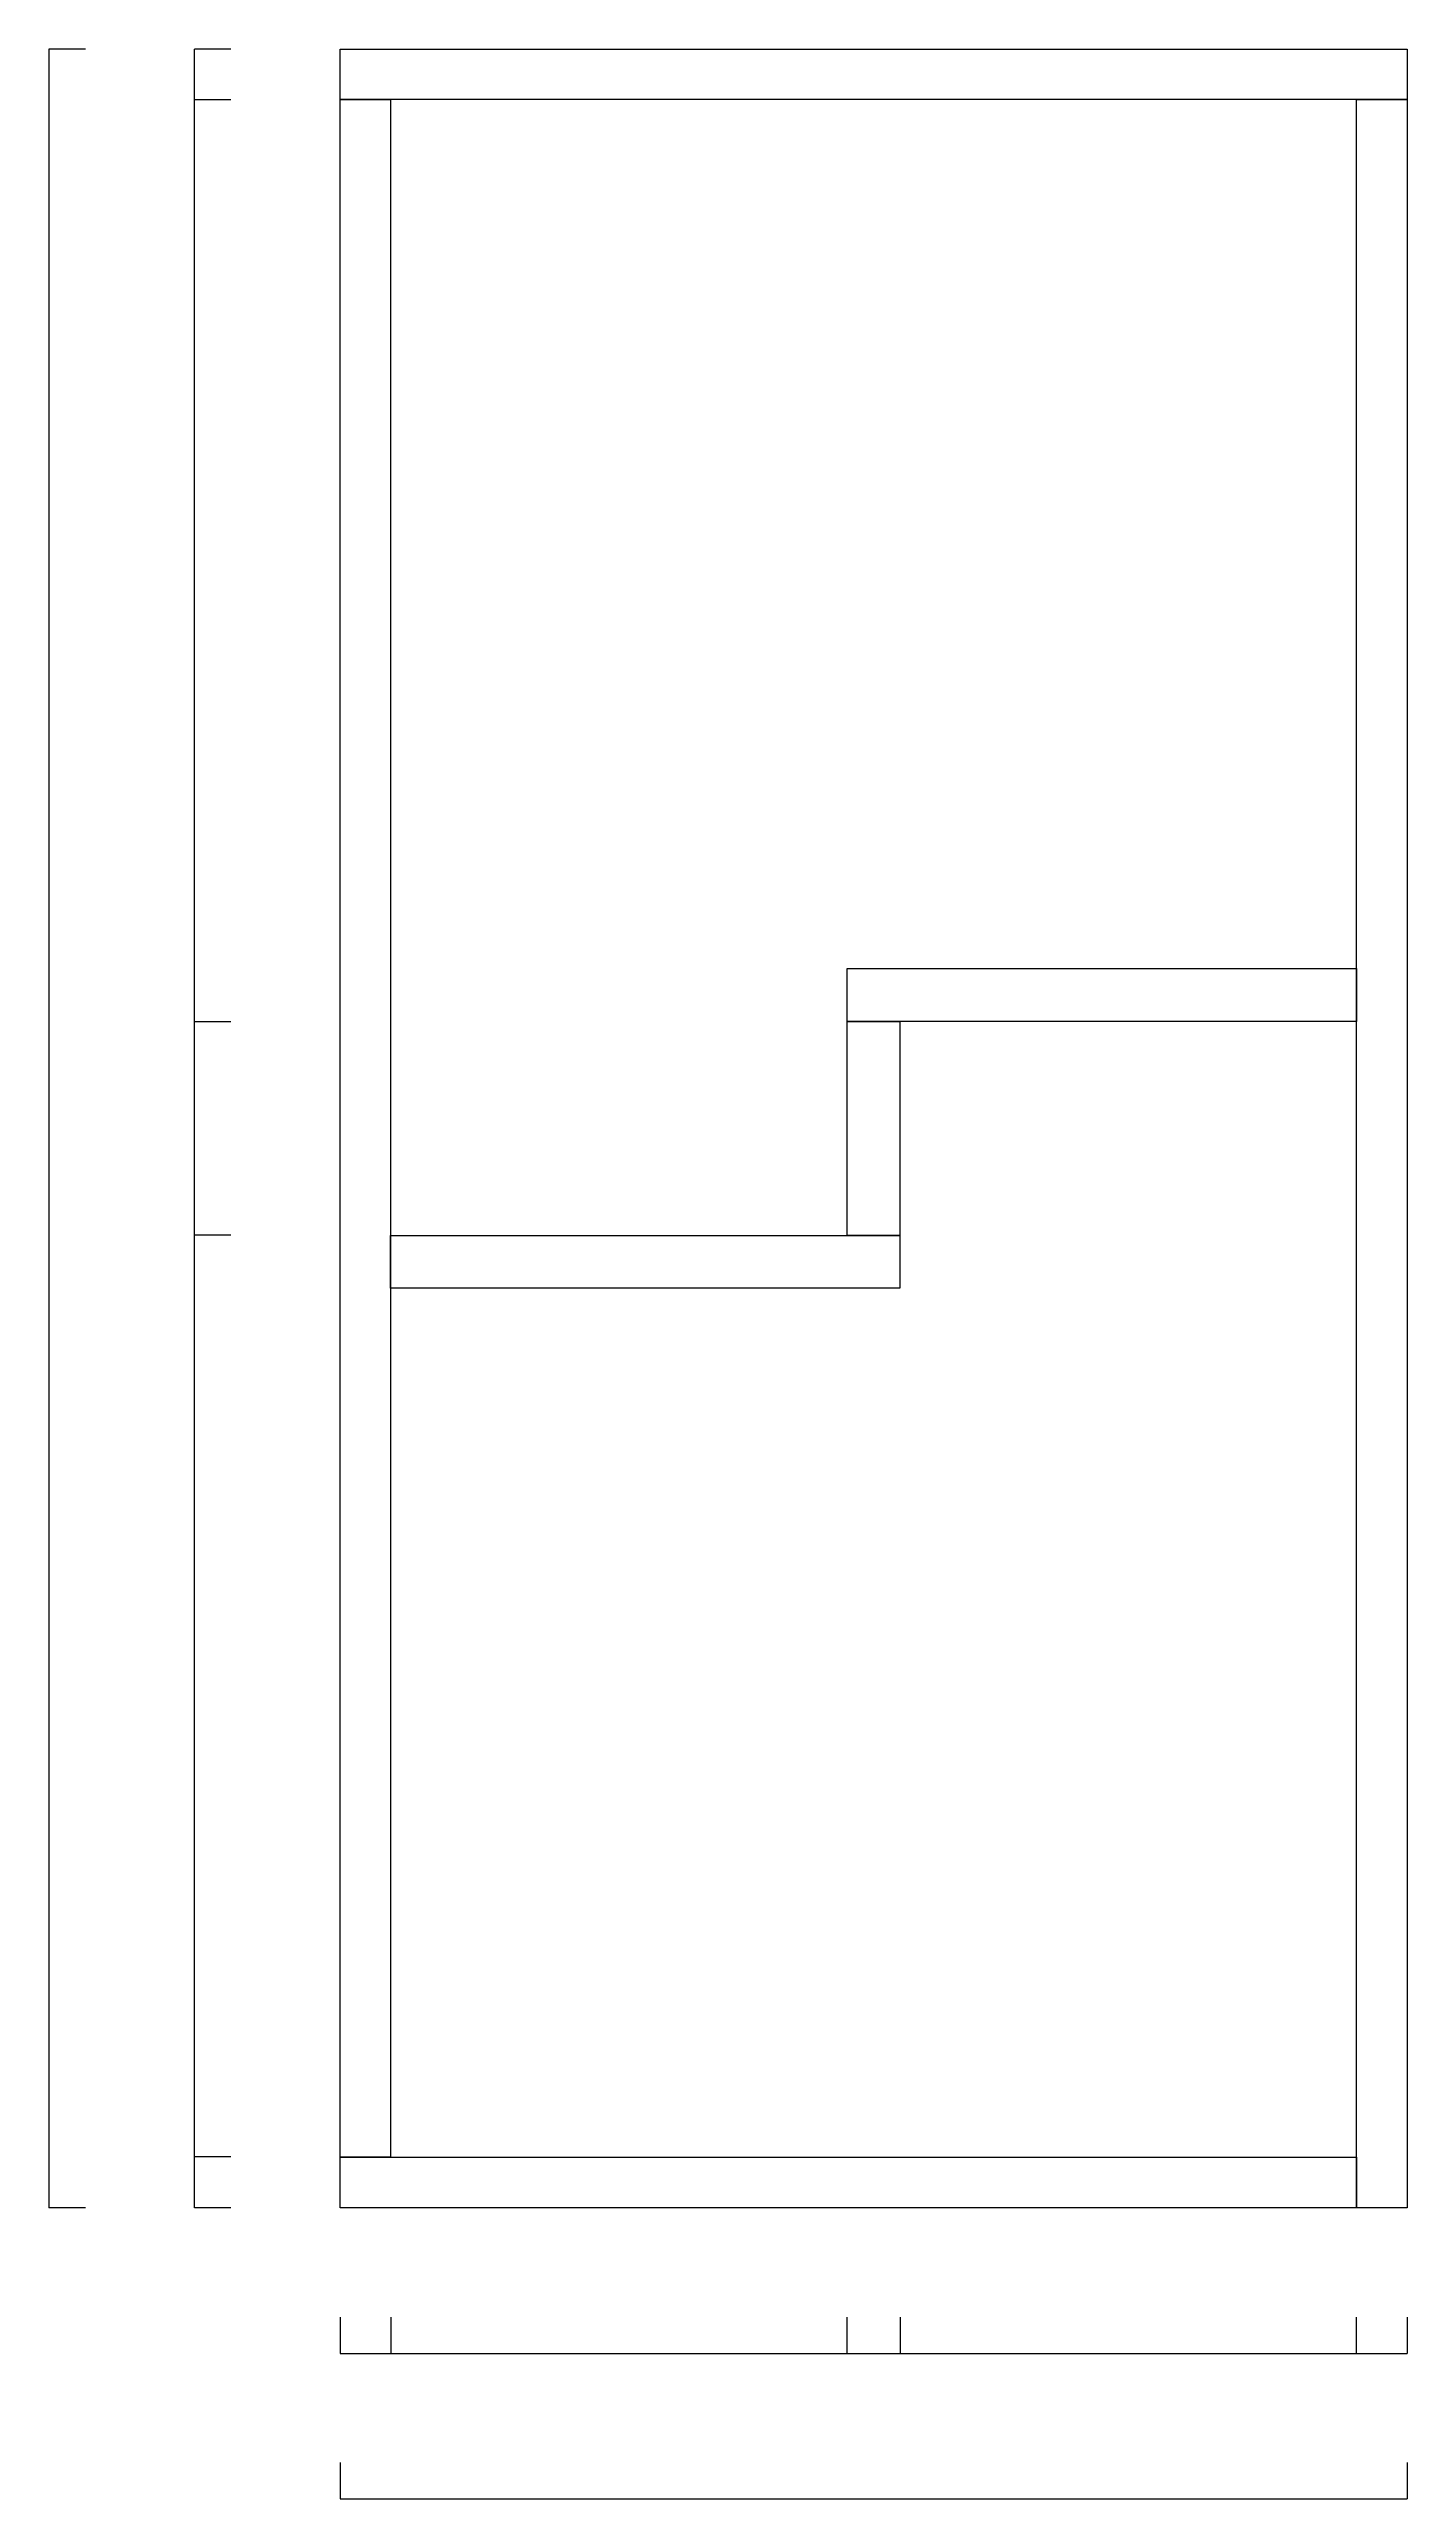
# Model space of a CAD drawing. Header units: millimetres. Extents: x -2400 to 8800, y -20200 to 0.
import ezdxf

# ---------------------------------------------------------------- set-up
doc = ezdxf.new("R2010")
doc.units = ezdxf.units.MM
doc.layers.add('A-ANNO-DIMS', color=1, linetype='Continuous')
doc.layers.add('A-WALL', color=7, linetype='Continuous')
doc.styles.add('OpenSansCondensed-Light', font='OpenSansCondensed-Light.ttf')
doc.dimstyles.new('EZDXF', dxfattribs={"dimtxt": 0.25, "dimasz": 0.175, "dimexe": 0.375, "dimexo": 0.125, "dimgap": 0.1, "dimtad": 1, "dimlfac": 100, "dimzin": 12, "dimdsep": 46, "dimtxsty": 'OpenSansCondensed-Light', "dimblk": 'ARCHTICK', "dimcen": 2.5, "dimazin": 3, "dimtfac": 0.5, "dimtmove": 2, "dimatfit": 3})

# ---------------------------------------------------------------- blocks, each defined once
blk = doc.blocks.new('_ARCHTICK')
at = {"color": 0, "linetype": 'BYBLOCK', "const_width": 0.15}
blk.add_lwpolyline([(-0.5, -0.5), (0.5, 0.5)], dxfattribs=at)

msp = doc.modelspace()

# ---------------------------------------------------------------- linework, layer by layer
at = {"layer": 'A-WALL'}
for points in [[(8800, 0), (8800, -417), (0, -417), (0, 0), (8800, 0)], [(0, -417), (417, -417), (417, -17383), (0, -17383), (0, -417)], [(8800, -17800), (8383, -17800), (8383, -417), (8800, -417), (8800, -17800)], [(4182.5, -8017.5), (4182.5, -7582.5), (8383, -7582.5), (8383, -8017.5), (4182.5, -8017.5)], [(4182.5, -8017.5), (4617.5, -8017.5), (4617.5, -9782.5), (4182.5, -9782.5), (4182.5, -8017.5)], [(4617.5, -9782.5), (4617.5, -10217.5), (417, -10217.5), (417, -9782.5), (4617.5, -9782.5)], [(0, -17800), (0, -17383), (8383, -17383), (8383, -17800), (0, -17800)]]:
    msp.add_lwpolyline(points, close=True, dxfattribs=at)

# ---------------------------------------------------------------- dimensions: what is measured, and where the dimension line sits
at = {"layer": 'A-ANNO-DIMS'}
for base, p1, p2 in [((-2400, -17800), (-2100, -17800), (-2100, 0)), ((-1200, -420), (-900, -420), (-900, 0)), ((-1200, -8020), (-900, -8020), (-900, -420)), ((-1200, -9780), (-900, -9780), (-900, -8020)), ((-1200, -17380), (-900, -17380), (-900, -9780)), ((-1200, -17800), (-900, -17800), (-900, -17380))]:
    msp.add_linear_dim(base=base, p1=p1, p2=p2, angle=90, dimstyle='EZDXF', dxfattribs=at).render()
for base, p1, p2 in [((0, -19000), (0, -18700), (420, -18700)), ((420, -19000), (420, -18700), (4180, -18700)), ((4180, -19000), (4180, -18700), (4620, -18700)), ((4620, -19000), (4620, -18700), (8380, -18700)), ((8380, -19000), (8380, -18700), (8800, -18700)), ((0, -20200), (0, -19900), (8800, -19900))]:
    msp.add_linear_dim(base=base, p1=p1, p2=p2, dimstyle='EZDXF', dxfattribs=at).render()

doc.saveas('drawing.dxf')
